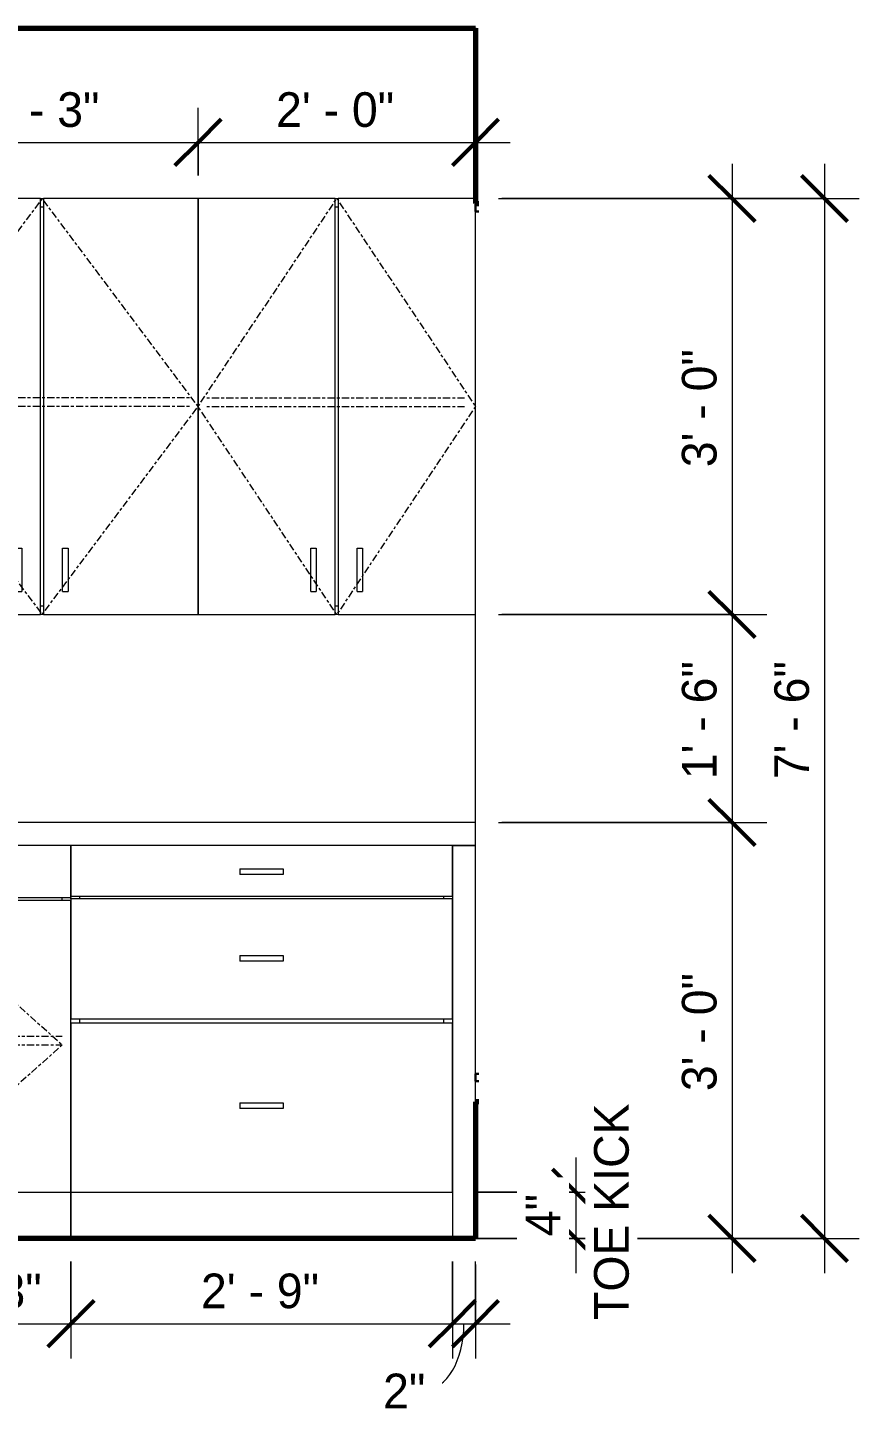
# Model space of a CAD drawing. Header units: inches. Extents: x -10240 to -8600, y 119 to 10383.
# Drawn here: x -10027.8 to -9955.9, y 120.4 to 240.8 of the extents above; entities that cross this region are included whole.
import ezdxf

# ---------------------------------------------------------------- set-up
doc = ezdxf.new("R2010")
doc.units = ezdxf.units.IN
doc.header["$MEASUREMENT"] = 0
doc.linetypes.add('Center', pattern=[1.25, 0.25, -0.1875, 0.625, -0.1875])
for name, color, linetype, lineweight in [('0-1', 7, 'Continuous', 5), ('0-2', 250, 'Continuous', 18), ('A-ANNO-DIMS', 211, 'Continuous', 9), ('A-ANNO-DIMS-32', 211, 'Continuous', 9), ('A-FLOR-1', 7, 'Continuous', 70), ('A-FLOR-MCUT-1', 250, 'Continuous', 18), ('A-GLAZ-1', 10, 'Continuous', 30), ('A-GLAZ-2', 50, 'Continuous', 9), ('A-WALL', 113, 'Continuous', 18), ('A-WALL-1', 7, 'Continuous', 70), ('A-WALL-2', 250, 'Continuous', 18), ('A-WALL-3', 113, 'Continuous', 9), ('Q-CASE', 31, 'Continuous', 9), ('Q-CASE-1', 31, 'Center', 9)]:
    doc.layers.add(name, color=color, linetype=linetype, lineweight=lineweight)
doc.styles.add('Century Gothic', font='ufonts.com_century-gothic.ttf', dxfattribs={"height": 3})
doc.dimstyles.new('OD_1__HACK', dxfattribs={"dimscale": 12, "dimtxt": 3.132505, "dimasz": 0.333333, "dimexe": 0.25, "dimexo": 0.166667, "dimgap": 0.041667, "dimtad": 1, "dimdec": 0, "dimzin": 3, "dimdsep": 46, "dimlunit": 4, "dimtxsty": 'Century Gothic', "dimblk1": 'OBLIQUE', "dimblk2": 'OBLIQUE', "dimsah": 1, "dimcen": 0.09, "dimdle": 0.25, "dimazin": 0, "dimtfac": 1, "dimtdec": 4, "dimtix": 1, "dimtmove": 0, "dimatfit": 3, "dimfxl": 1, "dimtvp": 1, "dimtfill": 1, "dimfrac": 2, "dimtolj": 1, "dimtzin": 0, "dimarcsym": 2})
doc.dimstyles.new('OD_1__HACK_1', dxfattribs={"dimscale": 12, "dimtxt": 3.132505, "dimasz": 0.333333, "dimexe": 0.25, "dimexo": 0.166667, "dimgap": 0.041667, "dimtad": 1, "dimdec": 0, "dimzin": 3, "dimdsep": 46, "dimlunit": 4, "dimtxsty": 'Century Gothic', "dimblk1": 'OBLIQUE', "dimblk2": 'OBLIQUE', "dimsah": 1, "dimcen": 0.09, "dimdle": 0.25, "dimazin": 0, "dimtfac": 1, "dimtdec": 4, "dimtix": 1, "dimtmove": 1, "dimatfit": 3, "dimfxl": 1, "dimtvp": 1, "dimtfill": 1, "dimfrac": 2, "dimtolj": 1, "dimtzin": 0, "dimarcsym": 2})
doc.dimstyles.new('OD_1__HACK_2', dxfattribs={"dimscale": 12, "dimtxt": 3.132505, "dimasz": 0.333333, "dimexe": 0.25, "dimexo": 0.166667, "dimgap": 0.041667, "dimtad": 1, "dimdec": 0, "dimzin": 3, "dimdsep": 46, "dimlunit": 4, "dimtxsty": 'Century Gothic', "dimblk1": 'OBLIQUE', "dimblk2": 'OBLIQUE', "dimsah": 1, "dimcen": 0.09, "dimdle": 0.25, "dimazin": 0, "dimtfac": 1, "dimtdec": 4, "dimtix": 1, "dimtmove": 0, "dimatfit": 3, "dimfxl": 1, "dimtvp": 1, "dimtfill": 1, "dimfrac": 2, "dimtolj": 1, "dimtzin": 0, "dimarcsym": 2})

# ---------------------------------------------------------------- blocks, each defined once
blk = doc.blocks.new('Window-Double_Hung-Andersen-400_Series-Tilt_Wash - DOUBLE HUNG - REVERSE COTTAGE - 2ND FLOOR-2888952-2ND _ 3RD FLOOR - 2BD A - ADA TYPE B - KITCHEN')
at = {"layer": 'A-GLAZ-1'}
for p, q in [((-9989.06, 225.5), (-9989.06, 224.87)), ((-9988.76, 225.5), (-9989.06, 225.5)), ((-9989.06, 224.87), (-9988.76, 224.87)), ((-9989.06, 150.25), (-9989.06, 149.62)), ((-9988.76, 150.25), (-9989.06, 150.25)), ((-9989.06, 149.62), (-9988.76, 149.62))]:
    blk.add_line(p, q, dxfattribs=at)
at = {"layer": 'A-GLAZ-2'}
blk.add_line((-9989.06, 150.25), (-9989.06, 224.87), dxfattribs=at)
blk = doc.blocks.new('CTR - 1st Phase - Shell_rvt-1-2ND _ 3RD FLOOR - 2BD A - ADA TYPE B - KITCHEN')
at = {"layer": 'A-FLOR-1'}
for p, q in [((-10159.89, 240.75), (-9989.06, 240.75)), ((-9989.06, 136), (-10159.89, 136))]:
    blk.add_line(p, q, dxfattribs=at)
at = {"layer": 'A-FLOR-MCUT-1'}
for p, q in [((-9989.06, 240.75), (-9989.06, 240.78)), ((-9988.76, 136), (-9989.06, 136))]:
    blk.add_line(p, q, dxfattribs=at)
at = {"layer": 'A-WALL-1'}
for p, q in [((-9989.06, 240.75), (-9989.06, 225.56)), ((-9989.06, 225.56), (-9988.76, 225.56)), ((-9988.76, 147.81), (-9989.06, 147.81)), ((-9989.06, 147.81), (-9989.06, 136))]:
    blk.add_line(p, q, dxfattribs=at)
at = {"layer": 'A-WALL-2'}
for p, q in [((-9989.06, 240.78), (-9989.06, 240.75)), ((-9989.06, 225.5), (-9989.06, 225.56)), ((-9989.06, 147.81), (-9989.06, 149.62)), ((-9989.06, 136), (-9988.76, 136))]:
    blk.add_line(p, q, dxfattribs=at)
at = {"layer": '0-2'}
blk.add_blockref('Window-Double_Hung-Andersen-400_Series-Tilt_Wash - DOUBLE HUNG - REVERSE COTTAGE - 2ND FLOOR-2888952-2ND _ 3RD FLOOR - 2BD A - ADA TYPE B - KITCHEN', (0, 0), dxfattribs=at)
blk = doc.blocks.new('Single Door 1 Drawer 211 - 211 Base Cabinet Single Door1 Drawer 15_-2709781-2ND _ 3RD FLOOR - 2BD A - ADA TYPE B - KITCHEN')
at = {"layer": 'Q-CASE'}
for p, q in [((-10039.06, 170), (-10039.06, 165.5)), ((-10024.06, 170), (-10039.06, 170)), ((-10024.06, 165.5), (-10024.06, 170)), ((-10033.44, 168), (-10029.69, 168)), ((-10033.44, 168), (-10033.44, 167.5)), ((-10029.69, 167.5), (-10033.44, 167.5)), ((-10029.69, 168), (-10029.69, 167.5)), ((-10039.06, 165.5), (-10024.06, 165.5)), ((-10039.06, 165.25), (-10039.06, 165.5)), ((-10039.06, 165.25), (-10039.06, 140)), ((-10024.06, 165.25), (-10039.06, 165.25)), ((-10038.31, 165.5), (-10038.31, 165.25)), ((-10024.81, 165.25), (-10024.81, 165.5)), ((-10024.06, 165.5), (-10024.06, 165.38)), ((-10024.06, 140), (-10024.06, 165.25)), ((-10037.05, 163.5), (-10036.56, 163.5)), ((-10037.05, 159.75), (-10037.05, 163.5)), ((-10036.56, 163.5), (-10036.56, 159.75)), ((-10037.05, 159.75), (-10036.56, 159.75)), ((-10039.06, 140), (-10024.06, 140)), ((-10039.06, 140), (-10039.06, 136)), ((-10024.06, 136), (-10024.06, 140))]:
    blk.add_line(p, q, dxfattribs=at)
at = {"layer": 'Q-CASE-1'}
for p, q in [((-10039.06, 165.5), (-10024.81, 152.75)), ((-10038.31, 153.5), (-10024.81, 153.5)), ((-10024.81, 152.75), (-10039.06, 140)), ((-10038.31, 152.75), (-10024.81, 152.75))]:
    blk.add_line(p, q, dxfattribs=at)
blk = doc.blocks.new('300 Series Wall Hung Cabinet_302 - 24_ X 36_-2573584-2ND _ 3RD FLOOR - 2BD A - ADA TYPE B - KITCHEN')
at = {"layer": 'Q-CASE'}
for p, q in [((-10013.06, 226), (-10013.06, 190)), ((-10001.19, 226), (-10013.06, 226)), ((-10001.19, 190), (-10001.19, 226)), ((-10001.19, 226), (-10000.94, 226)), ((-10000.94, 225.25), (-10001.19, 225.25)), ((-10000.94, 226), (-10000.94, 190)), ((-9989.06, 226), (-10000.94, 226)), ((-10003.31, 195.75), (-10002.83, 195.75)), ((-10003.31, 192), (-10003.31, 195.75)), ((-10002.83, 195.75), (-10002.83, 192)), ((-9999.31, 195.75), (-9998.83, 195.75)), ((-9999.31, 192), (-9999.31, 195.75)), ((-9998.83, 195.75), (-9998.83, 192)), ((-10003.31, 192), (-10002.83, 192)), ((-9999.31, 192), (-9998.83, 192)), ((-10001.19, 190.75), (-10000.94, 190.75)), ((-10013.06, 190), (-10001.19, 190)), ((-10000.94, 190), (-10001.19, 190)), ((-10000.94, 190), (-9989.06, 190))]:
    blk.add_line(p, q, dxfattribs=at)
at = {"layer": 'Q-CASE-1'}
for p, q in [((-10013.06, 208), (-10001.06, 226)), ((-10001.06, 226), (-9989.06, 208)), ((-10012.31, 208.75), (-9989.81, 208.75)), ((-10001.06, 190), (-10013.06, 208)), ((-10012.31, 208), (-9989.81, 208)), ((-9989.06, 208), (-10001.06, 190))]:
    blk.add_line(p, q, dxfattribs=at)
blk = doc.blocks.new('Base Cabinet 3 Drawer 230 - Base Cabinet 3 Drawer 230 33_-2609767-2ND _ 3RD FLOOR - 2BD A - ADA TYPE B - KITCHEN')
at = {"layer": 'Q-CASE'}
for p, q in [((-10024.06, 170), (-10024.06, 165.63)), ((-9991.06, 170), (-10024.06, 170)), ((-9991.06, 165.63), (-9991.06, 170)), ((-10009.44, 168), (-10005.69, 168)), ((-10009.44, 168), (-10009.44, 167.5)), ((-10005.69, 167.5), (-10009.44, 167.5)), ((-10005.69, 168), (-10005.69, 167.5)), ((-10024.06, 165.63), (-9991.06, 165.63)), ((-10024.06, 165.38), (-10024.06, 165.5)), ((-10024.06, 165.38), (-10024.06, 155)), ((-9991.06, 165.38), (-10024.06, 165.38)), ((-10023.31, 165.63), (-10023.31, 165.38)), ((-9991.81, 165.38), (-9991.81, 165.63)), ((-9991.06, 155), (-9991.06, 165.38)), ((-10009.44, 160.5), (-10005.69, 160.5)), ((-10009.44, 160.5), (-10009.44, 160)), ((-10005.69, 160.5), (-10005.69, 160)), ((-10005.69, 160), (-10009.44, 160)), ((-10024.06, 155), (-9991.06, 155)), ((-10024.06, 154.63), (-10024.06, 140)), ((-9991.06, 154.63), (-10024.06, 154.63)), ((-10023.31, 155), (-10023.31, 154.63)), ((-9991.81, 154.63), (-9991.81, 155)), ((-9991.06, 140), (-9991.06, 154.63)), ((-10009.44, 147.75), (-10005.69, 147.75)), ((-10009.44, 147.75), (-10009.44, 147.25)), ((-10005.69, 147.25), (-10009.44, 147.25)), ((-10005.69, 147.75), (-10005.69, 147.25)), ((-10024.06, 140), (-9991.06, 140)), ((-10024.06, 140), (-10024.06, 136))]:
    blk.add_line(p, q, dxfattribs=at)
blk = doc.blocks.new('300 Series Wall Hung Cabinet_302 - 27_ X 36_-2605031-2ND _ 3RD FLOOR - 2BD A - ADA TYPE B - KITCHEN')
at = {"layer": 'Q-CASE'}
for p, q in [((-10026.69, 226), (-10040.06, 226)), ((-10040.06, 226), (-10040.06, 200.5)), ((-10026.69, 190), (-10026.69, 226)), ((-10026.69, 226), (-10026.44, 226)), ((-10026.44, 225.25), (-10026.69, 225.25)), ((-10013.06, 226), (-10026.44, 226)), ((-10026.44, 226), (-10026.44, 190)), ((-10013.06, 190), (-10013.06, 226)), ((-10040.06, 196), (-10040.06, 190)), ((-10028.8, 195.75), (-10028.31, 195.75)), ((-10028.8, 192), (-10028.8, 195.75)), ((-10028.31, 195.75), (-10028.31, 192)), ((-10024.8, 195.75), (-10024.31, 195.75)), ((-10024.8, 192), (-10024.8, 195.75)), ((-10024.31, 195.75), (-10024.31, 192)), ((-10028.8, 192), (-10028.31, 192)), ((-10024.8, 192), (-10024.31, 192)), ((-10026.69, 190.75), (-10026.44, 190.75)), ((-10040.06, 190), (-10026.69, 190)), ((-10026.44, 190), (-10026.69, 190)), ((-10026.44, 190), (-10013.06, 190))]:
    blk.add_line(p, q, dxfattribs=at)
at = {"layer": 'Q-CASE-1'}
for p, q in [((-10026.56, 226), (-10040.06, 208)), ((-10013.06, 208), (-10026.56, 226)), ((-10013.81, 208.75), (-10039.31, 208.75)), ((-10040.06, 208), (-10026.56, 190)), ((-10013.81, 208), (-10039.31, 208)), ((-10026.56, 190), (-10013.06, 208))]:
    blk.add_line(p, q, dxfattribs=at)
blk = doc.blocks.new('Cabinet Filler52 - Cabinet Filler-2798705-2ND _ 3RD FLOOR - 2BD A - ADA TYPE B - KITCHEN')
at = {"layer": 'A-WALL'}
for q in [(-9989.06, 170), (-9991.06, 136)]:
    blk.add_line((-9991.06, 170), q, dxfattribs=at)
blk = doc.blocks.new('DIMBLOCK5-2ND _ 3RD FLOOR - 2BD A - ADA TYPE B - KITCHEN')
at = {"layer": 'A-ANNO-DIMS-32'}
for p, q in [((-10040.06, 228), (-10040.06, 233.86)), ((-10013.06, 228), (-10013.06, 233.86)), ((-10040.06, 230.86), (-10013.06, 230.86)), ((-10040.06, 230.86), (-10040.06, 228)), ((-10013.06, 230.86), (-10013.06, 228))]:
    blk.add_line(p, q, dxfattribs=at)
at = {"layer": 'A-ANNO-DIMS-32', "lineweight": 50}
for p, q in [((-10040.06, 230.86), (-10038.06, 232.86)), ((-10013.06, 230.86), (-10011.06, 232.86)), ((-10040.06, 230.86), (-10042.06, 228.86)), ((-10013.06, 230.86), (-10015.06, 228.86))]:
    blk.add_line(p, q, dxfattribs=at)
at = {"layer": 'A-ANNO-DIMS-32', "color": 0, "insert": (-10031.81, 235.2), "char_height": 3, "width": 12.5897, "attachment_point": 1, "line_spacing_factor": 0.984502, "style": 'Century Gothic', "bg_fill": 3, "box_fill_scale": 1.25, "bg_fill_color": 256, "bg_fill_true_color": 13158600, "bg_fill_transparency": 0}
blk.add_mtext('2\' - 3"', dxfattribs=at)
blk = doc.blocks.new('_Oblique')
at = {"color": 0, "linetype": 'ByBlock', "lineweight": -2}
blk.add_line((-0.5, -0.5), (0.5, 0.5), dxfattribs=at)
blk = doc.blocks.new('DIMBLOCK6-2ND _ 3RD FLOOR - 2BD A - ADA TYPE B - KITCHEN')
at = {"layer": 'A-ANNO-DIMS-32'}
for p, q in [((-10013.06, 228), (-10013.06, 233.86)), ((-9989.06, 228), (-9989.06, 233.86)), ((-10013.06, 230.86), (-9986.06, 230.86)), ((-10013.06, 230.86), (-10013.06, 228)), ((-9989.06, 230.86), (-9989.06, 228))]:
    blk.add_line(p, q, dxfattribs=at)
at = {"layer": 'A-ANNO-DIMS-32', "lineweight": 50}
for p, q in [((-10013.06, 230.86), (-10011.06, 232.86)), ((-9989.06, 230.86), (-9987.06, 232.86)), ((-10013.06, 230.86), (-10015.06, 228.86)), ((-9989.06, 230.86), (-9991.06, 228.86))]:
    blk.add_line(p, q, dxfattribs=at)
at = {"layer": 'A-ANNO-DIMS-32', "color": 0, "insert": (-10006.31, 235.2), "char_height": 3, "width": 12.5897, "attachment_point": 1, "line_spacing_factor": 0.984502, "style": 'Century Gothic', "bg_fill": 3, "box_fill_scale": 1.25, "bg_fill_color": 256, "bg_fill_true_color": 13158600, "bg_fill_transparency": 0}
blk.add_mtext('2\' - 0"', dxfattribs=at)
blk = doc.blocks.new('DIMBLOCK13-2ND _ 3RD FLOOR - 2BD A - ADA TYPE B - KITCHEN')
at = {"layer": 'A-ANNO-DIMS-32'}
for p, q in [((-10039.06, 134), (-10039.06, 125.62)), ((-10039.06, 128.62), (-10039.06, 134)), ((-10024.06, 134), (-10024.06, 125.62)), ((-10024.06, 128.62), (-10024.06, 134)), ((-10039.06, 128.62), (-10024.06, 128.62))]:
    blk.add_line(p, q, dxfattribs=at)
at = {"layer": 'A-ANNO-DIMS-32', "lineweight": 50}
for p, q in [((-10039.06, 128.62), (-10037.06, 130.62)), ((-10024.06, 128.62), (-10022.06, 130.62)), ((-10039.06, 128.62), (-10041.06, 126.62)), ((-10024.06, 128.62), (-10026.06, 126.62))]:
    blk.add_line(p, q, dxfattribs=at)
at = {"layer": 'A-ANNO-DIMS-32', "color": 0, "insert": (-10036.81, 132.96), "char_height": 3, "width": 12.5897, "attachment_point": 1, "line_spacing_factor": 0.984502, "style": 'Century Gothic', "bg_fill": 3, "box_fill_scale": 1.25, "bg_fill_color": 256, "bg_fill_true_color": 13158600, "bg_fill_transparency": 0}
blk.add_mtext('1\' - 3"', dxfattribs=at)
blk = doc.blocks.new('DIMBLOCK14-2ND _ 3RD FLOOR - 2BD A - ADA TYPE B - KITCHEN')
at = {"layer": 'A-ANNO-DIMS-32'}
for p, q in [((-10024.06, 134), (-10024.06, 125.62)), ((-10024.06, 128.62), (-10024.06, 134)), ((-9991.06, 134), (-9991.06, 125.62)), ((-9991.06, 128.62), (-9991.06, 134)), ((-10024.06, 128.62), (-9991.06, 128.62))]:
    blk.add_line(p, q, dxfattribs=at)
at = {"layer": 'A-ANNO-DIMS-32', "lineweight": 50}
for p, q in [((-10024.06, 128.62), (-10022.06, 130.62)), ((-9991.06, 128.62), (-9989.06, 130.62)), ((-10024.06, 128.62), (-10026.06, 126.62)), ((-9991.06, 128.62), (-9993.06, 126.62))]:
    blk.add_line(p, q, dxfattribs=at)
at = {"layer": 'A-ANNO-DIMS-32', "color": 0, "insert": (-10012.81, 132.96), "char_height": 3, "width": 12.5897, "attachment_point": 1, "line_spacing_factor": 0.984502, "style": 'Century Gothic', "bg_fill": 3, "box_fill_scale": 1.25, "bg_fill_color": 256, "bg_fill_true_color": 13158600, "bg_fill_transparency": 0}
blk.add_mtext('2\' - 9"', dxfattribs=at)
blk = doc.blocks.new('DIMBLOCK15-2ND _ 3RD FLOOR - 2BD A - ADA TYPE B - KITCHEN')
at = {"layer": 'A-ANNO-DIMS-32'}
for p, q in [((-9991.06, 134), (-9991.06, 125.62)), ((-9991.06, 128.62), (-9991.06, 134)), ((-9989.06, 128.62), (-9989.06, 134)), ((-9989.06, 133.75), (-9989.06, 125.62)), ((-9991.06, 128.62), (-9986.06, 128.62))]:
    blk.add_line(p, q, dxfattribs=at)
at = {"layer": 'A-ANNO-DIMS-32', "lineweight": 50}
for p, q in [((-9991.06, 128.62), (-9989.06, 130.62)), ((-9989.06, 128.62), (-9987.06, 130.62)), ((-9991.06, 128.62), (-9993.06, 126.62)), ((-9989.06, 128.62), (-9991.06, 126.62))]:
    blk.add_line(p, q, dxfattribs=at)
at = {"layer": 'A-ANNO-DIMS-32'}
blk.add_ellipse((-9993.42, 128.62), major_axis=(0, 5.71), ratio=0.588288, start_param=3.141593, end_param=4.712389, dxfattribs=at)
at = {"layer": 'A-ANNO-DIMS-32', "color": 0, "insert": (-9997.05, 124.3), "char_height": 3, "width": 4.3557, "attachment_point": 1, "line_spacing_factor": 0.984502, "style": 'Century Gothic', "bg_fill": 3, "box_fill_scale": 1.25, "bg_fill_color": 256, "bg_fill_true_color": 13158600, "bg_fill_transparency": 0}
blk.add_mtext('2"', dxfattribs=at)
blk = doc.blocks.new('DIMBLOCK16-2ND _ 3RD FLOOR - 2BD A - ADA TYPE B - KITCHEN')
at = {"layer": 'A-ANNO-DIMS-32'}
for p, q in [((-9966.86, 229), (-9966.86, 190)), ((-9987.06, 226), (-9963.86, 226)), ((-9966.86, 226), (-9986.78, 226)), ((-9987.06, 190), (-9963.86, 190)), ((-9966.86, 190), (-9986.78, 190))]:
    blk.add_line(p, q, dxfattribs=at)
at = {"layer": 'A-ANNO-DIMS-32', "lineweight": 50}
for p, q in [((-9966.86, 226), (-9968.86, 228)), ((-9966.86, 226), (-9964.86, 224)), ((-9966.86, 190), (-9968.86, 192)), ((-9966.86, 190), (-9964.86, 188))]:
    blk.add_line(p, q, dxfattribs=at)
at = {"layer": 'A-ANNO-DIMS-32', "color": 0, "insert": (-9971.2, 202.75), "char_height": 3, "width": 12.5897, "attachment_point": 1, "rotation": 90, "line_spacing_factor": 0.984502, "style": 'Century Gothic', "bg_fill": 3, "box_fill_scale": 1.25, "bg_fill_color": 256, "bg_fill_true_color": 13158600, "bg_fill_transparency": 0}
blk.add_mtext('3\' - 0"', dxfattribs=at)
blk = doc.blocks.new('DIMBLOCK17-2ND _ 3RD FLOOR - 2BD A - ADA TYPE B - KITCHEN')
at = {"layer": 'A-ANNO-DIMS-32', "lineweight": 50}
for p, q in [((-9966.86, 190), (-9968.86, 192)), ((-9966.86, 190), (-9964.86, 188)), ((-9966.86, 172), (-9968.86, 174)), ((-9966.86, 172), (-9964.86, 170))]:
    blk.add_line(p, q, dxfattribs=at)
at = {"layer": 'A-ANNO-DIMS-32'}
for p, q in [((-9987.06, 190), (-9963.86, 190)), ((-9966.86, 190), (-9986.78, 190)), ((-9966.86, 190), (-9966.86, 172)), ((-9987.06, 172), (-9963.86, 172)), ((-9966.86, 172), (-9986.78, 172))]:
    blk.add_line(p, q, dxfattribs=at)
at = {"layer": 'A-ANNO-DIMS-32', "color": 0, "insert": (-9971.2, 175.75), "char_height": 3, "width": 12.5897, "attachment_point": 1, "rotation": 90, "line_spacing_factor": 0.984502, "style": 'Century Gothic', "bg_fill": 3, "box_fill_scale": 1.25, "bg_fill_color": 256, "bg_fill_true_color": 13158600, "bg_fill_transparency": 0}
blk.add_mtext('1\' - 6"', dxfattribs=at)
blk = doc.blocks.new('DIMBLOCK18-2ND _ 3RD FLOOR - 2BD A - ADA TYPE B - KITCHEN')
at = {"layer": 'A-ANNO-DIMS-32', "lineweight": 50}
for p, q in [((-9966.86, 172), (-9968.86, 174)), ((-9966.86, 172), (-9964.86, 170)), ((-9966.86, 136), (-9968.86, 138)), ((-9966.86, 136), (-9964.86, 134))]:
    blk.add_line(p, q, dxfattribs=at)
at = {"layer": 'A-ANNO-DIMS-32'}
for p, q in [((-9987.06, 172), (-9963.86, 172)), ((-9966.86, 172), (-9986.78, 172)), ((-9966.86, 172), (-9966.86, 133)), ((-9966.86, 136), (-9986.78, 136)), ((-9986.53, 136), (-9963.86, 136))]:
    blk.add_line(p, q, dxfattribs=at)
at = {"layer": 'A-ANNO-DIMS-32', "color": 0, "insert": (-9971.2, 148.75), "char_height": 3, "width": 12.5897, "attachment_point": 1, "rotation": 90, "line_spacing_factor": 0.984502, "style": 'Century Gothic', "bg_fill": 3, "box_fill_scale": 1.25, "bg_fill_color": 256, "bg_fill_true_color": 13158600, "bg_fill_transparency": 0}
blk.add_mtext('3\' - 0"', dxfattribs=at)
blk = doc.blocks.new('DIMBLOCK19-2ND _ 3RD FLOOR - 2BD A - ADA TYPE B - KITCHEN')
at = {"layer": 'A-ANNO-DIMS-32'}
for p, q in [((-9958.86, 229), (-9958.86, 133)), ((-9987.06, 226), (-9955.86, 226)), ((-9958.86, 226), (-9986.78, 226)), ((-9958.86, 136), (-9986.78, 136)), ((-9986.53, 136), (-9955.86, 136))]:
    blk.add_line(p, q, dxfattribs=at)
at = {"layer": 'A-ANNO-DIMS-32', "lineweight": 50}
for p, q in [((-9958.86, 226), (-9960.86, 228)), ((-9958.86, 226), (-9956.86, 224)), ((-9958.86, 136), (-9960.86, 138)), ((-9958.86, 136), (-9956.86, 134))]:
    blk.add_line(p, q, dxfattribs=at)
at = {"layer": 'A-ANNO-DIMS-32', "color": 0, "insert": (-9963.2, 175.75), "char_height": 3, "width": 12.5897, "attachment_point": 1, "rotation": 90, "line_spacing_factor": 0.984502, "style": 'Century Gothic', "bg_fill": 3, "box_fill_scale": 1.25, "bg_fill_color": 256, "bg_fill_true_color": 13158600, "bg_fill_transparency": 0}
blk.add_mtext('7\' - 6"', dxfattribs=at)
blk = doc.blocks.new('DIMBLOCK20-2ND _ 3RD FLOOR - 2BD A - ADA TYPE B - KITCHEN')
at = {"layer": 'A-ANNO-DIMS-32'}
for p, q in [((-9980.38, 143), (-9980.38, 133)), ((-9989.06, 140), (-9977.38, 140)), ((-9980.38, 140), (-9989.06, 140)), ((-9989.06, 136), (-9977.38, 136)), ((-9980.38, 136), (-9989.06, 136))]:
    blk.add_line(p, q, dxfattribs=at)
at = {"layer": 'A-ANNO-DIMS-32', "lineweight": 50}
for p, q in [((-9980.38, 140), (-9982.38, 142)), ((-9980.38, 140), (-9978.38, 138)), ((-9980.38, 136), (-9982.38, 138)), ((-9980.38, 136), (-9978.38, 134))]:
    blk.add_line(p, q, dxfattribs=at)
at = {"layer": 'A-ANNO-DIMS-32', "color": 0, "char_height": 3, "attachment_point": 1, "rotation": 90, "line_spacing_factor": 0.984502, "style": 'Century Gothic', "bg_fill": 3, "box_fill_scale": 1.25, "bg_fill_color": 256, "bg_fill_true_color": 13158600, "bg_fill_transparency": 0}
for s, insert, width in [('TOE KICK', (-9978.8, 128.95), 21.7187), ('4"', (-9984.72, 136.19), 4.3557)]:
    blk.add_mtext(s, dxfattribs=dict(at, insert=insert, width=width))

msp = doc.modelspace()

# ---------------------------------------------------------------- linework, layer by layer
at = {"layer": 'A-WALL-3'}
for p, q in [((-9989.06, 172), (-10039.56, 172)), ((-9989.06, 170), (-10039.56, 170))]:
    msp.add_line(p, q, dxfattribs=at)

# ---------------------------------------------------------------- block references
at = {"layer": '0-1'}
msp.add_blockref('CTR - 1st Phase - Shell_rvt-1-2ND _ 3RD FLOOR - 2BD A - ADA TYPE B - KITCHEN', (0, 0), dxfattribs=at)
at = {"layer": 'A-WALL'}
msp.add_blockref('Cabinet Filler52 - Cabinet Filler-2798705-2ND _ 3RD FLOOR - 2BD A - ADA TYPE B - KITCHEN', (0, 0), dxfattribs=at)
at = {"layer": 'Q-CASE'}
for name in ['300 Series Wall Hung Cabinet_302 - 27_ X 36_-2605031-2ND _ 3RD FLOOR - 2BD A - ADA TYPE B - KITCHEN', '300 Series Wall Hung Cabinet_302 - 24_ X 36_-2573584-2ND _ 3RD FLOOR - 2BD A - ADA TYPE B - KITCHEN', 'Single Door 1 Drawer 211 - 211 Base Cabinet Single Door1 Drawer 15_-2709781-2ND _ 3RD FLOOR - 2BD A - ADA TYPE B - KITCHEN', 'Base Cabinet 3 Drawer 230 - Base Cabinet 3 Drawer 230 33_-2609767-2ND _ 3RD FLOOR - 2BD A - ADA TYPE B - KITCHEN']:
    msp.add_blockref(name, (0, 0), dxfattribs=at)

# ---------------------------------------------------------------- next in the draw order: dimensions: what is measured, and where the dimension line sits
at = {"layer": 'A-ANNO-DIMS'}
for base, p1, p2, override, picture, middle in [((-10013.06, 230.86), (-10040.06, 226), (-10013.06, 226), {"dimpost": '<>', "dimfxl": 27}, 'DIMBLOCK5-2ND _ 3RD FLOOR - 2BD A - ADA TYPE B - KITCHEN', (-10026.56, 232.93)), ((-10024.06, 128.62), (-10039.06, 136), (-10024.06, 136), {"dimpost": '<>', "dimfxl": 15}, 'DIMBLOCK13-2ND _ 3RD FLOOR - 2BD A - ADA TYPE B - KITCHEN', (-10031.56, 130.69))]:
    dim = msp.add_linear_dim(base=base, p1=p1, p2=p2, dimstyle='OD_1__HACK', override=override, dxfattribs=at)
    dim.commit()
    dim.dimension.update_dxf_attribs({"geometry": picture, "text_midpoint": middle})

# ---------------------------------------------------------------- next in the draw order: dimensions: what is measured, and where the dimension line sits
for base, p1, p2, override, picture, middle in [((-9989.06, 230.86), (-10013.06, 226), (-9989.06, 226), {"dimpost": '<>', "dimfxl": 24}, 'DIMBLOCK6-2ND _ 3RD FLOOR - 2BD A - ADA TYPE B - KITCHEN', (-10001.06, 232.93)), ((-9991.06, 128.62), (-10024.06, 136), (-9991.06, 136), {"dimpost": '<>', "dimfxl": 33}, 'DIMBLOCK14-2ND _ 3RD FLOOR - 2BD A - ADA TYPE B - KITCHEN', (-10007.56, 130.69))]:
    dim = msp.add_linear_dim(base=base, p1=p1, p2=p2, dimstyle='OD_1__HACK', override=override, dxfattribs=at)
    dim.commit()
    dim.dimension.update_dxf_attribs({"geometry": picture, "text_midpoint": middle})

# ---------------------------------------------------------------- next in the draw order: dimensions: what is measured, and where the dimension line sits
dim = msp.add_linear_dim(base=(-9966.86, 190), p1=(-9989.06, 226), p2=(-9989.06, 190), angle=90, dimstyle='OD_1__HACK', override={"dimpost": '<>', "dimfxl": 36}, dxfattribs=at)
dim.commit()
dim.dimension.update_dxf_attribs({"geometry": 'DIMBLOCK16-2ND _ 3RD FLOOR - 2BD A - ADA TYPE B - KITCHEN', "text_midpoint": (-9968.93, 208)})
dim = msp.add_linear_dim(base=(-9989.06, 128.62), p1=(-9991.06, 136), p2=(-9989.06, 135.75), dimstyle='OD_1__HACK_1', override={"dimpost": '<>', "dimfxl": 2.015912}, dxfattribs=at)
dim.commit()
dim.dimension.update_dxf_attribs({"geometry": 'DIMBLOCK15-2ND _ 3RD FLOOR - 2BD A - ADA TYPE B - KITCHEN', "text_midpoint": (-9994.87, 122.3), "dimtype": 160})

# ---------------------------------------------------------------- next in the draw order: dimensions: what is measured, and where the dimension line sits
dim = msp.add_linear_dim(base=(-9966.86, 172), p1=(-9989.06, 190), p2=(-9989.06, 172), angle=90, dimstyle='OD_1__HACK', override={"dimpost": '<>', "dimfxl": 18}, dxfattribs=at)
dim.commit()
dim.dimension.update_dxf_attribs({"geometry": 'DIMBLOCK17-2ND _ 3RD FLOOR - 2BD A - ADA TYPE B - KITCHEN', "text_midpoint": (-9968.93, 181)})

# ---------------------------------------------------------------- next in the draw order: dimensions: what is measured, and where the dimension line sits
dim = msp.add_linear_dim(base=(-9966.86, 136), p1=(-9989.06, 172), p2=(-9988.53, 136), angle=90, dimstyle='OD_1__HACK', override={"dimpost": '<>', "dimfxl": 36.003974}, dxfattribs=at)
dim.commit()
dim.dimension.update_dxf_attribs({"geometry": 'DIMBLOCK18-2ND _ 3RD FLOOR - 2BD A - ADA TYPE B - KITCHEN', "text_midpoint": (-9968.93, 154)})

# ---------------------------------------------------------------- next in the draw order: dimensions: what is measured, and where the dimension line sits
dim = msp.add_linear_dim(base=(-9958.86, 136), p1=(-9989.06, 226), p2=(-9988.53, 136), angle=90, dimstyle='OD_1__HACK', override={"dimpost": '<>', "dimfxl": 90.00159}, dxfattribs=at)
dim.commit()
dim.dimension.update_dxf_attribs({"geometry": 'DIMBLOCK19-2ND _ 3RD FLOOR - 2BD A - ADA TYPE B - KITCHEN', "text_midpoint": (-9960.93, 181)})

# ---------------------------------------------------------------- next in the draw order: dimensions: what is measured, and where the dimension line sits
dim = msp.add_linear_dim(base=(-9980.38, 136), p1=(-9991.06, 140), p2=(-9991.06, 136), angle=90, text='<>\\XTOE KICK', dimstyle='OD_1__HACK_2', override={"dimpost": '<>', "dimfxl": 4}, dxfattribs=at)
dim.commit()
dim.dimension.update_dxf_attribs({"geometry": 'DIMBLOCK20-2ND _ 3RD FLOOR - 2BD A - ADA TYPE B - KITCHEN', "text_midpoint": (-9980.38, 138)})

doc.saveas('drawing.dxf')
